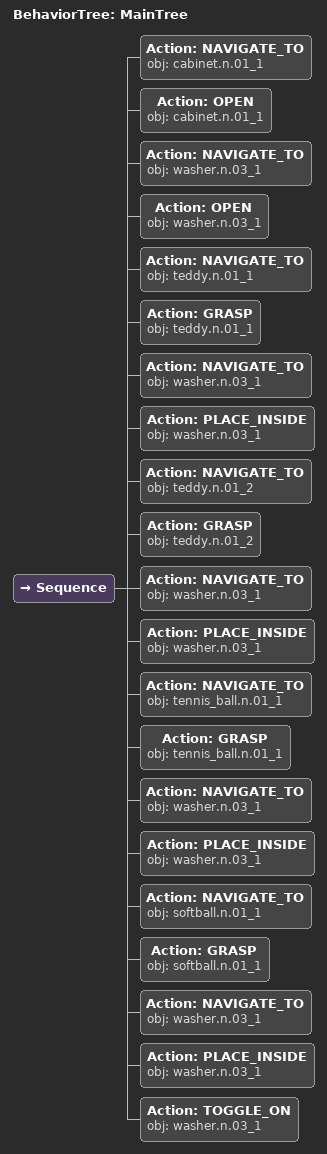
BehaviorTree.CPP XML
<root main_tree_to_execute="MainTree">
  <BehaviorTree ID="MainTree">
    <Sequence>
      <Action ID="NAVIGATE_TO" obj="cabinet.n.01_1"/>
      <Action ID="OPEN" obj="cabinet.n.01_1"/>
      <Action ID="NAVIGATE_TO" obj="washer.n.03_1"/>
      <Action ID="OPEN" obj="washer.n.03_1"/>
      <Action ID="NAVIGATE_TO" obj="teddy.n.01_1"/>
      <Action ID="GRASP" obj="teddy.n.01_1"/>
      <Action ID="NAVIGATE_TO" obj="washer.n.03_1"/>
      <Action ID="PLACE_INSIDE" obj="washer.n.03_1"/>
      <Action ID="NAVIGATE_TO" obj="teddy.n.01_2"/>
      <Action ID="GRASP" obj="teddy.n.01_2"/>
      <Action ID="NAVIGATE_TO" obj="washer.n.03_1"/>
      <Action ID="PLACE_INSIDE" obj="washer.n.03_1"/>
      <Action ID="NAVIGATE_TO" obj="tennis_ball.n.01_1"/>
      <Action ID="GRASP" obj="tennis_ball.n.01_1"/>
      <Action ID="NAVIGATE_TO" obj="washer.n.03_1"/>
      <Action ID="PLACE_INSIDE" obj="washer.n.03_1"/>
      <Action ID="NAVIGATE_TO" obj="softball.n.01_1"/>
      <Action ID="GRASP" obj="softball.n.01_1"/>
      <Action ID="NAVIGATE_TO" obj="washer.n.03_1"/>
      <Action ID="PLACE_INSIDE" obj="washer.n.03_1"/>
      <Action ID="TOGGLE_ON" obj="washer.n.03_1"/>
    </Sequence>
  </BehaviorTree>
</root>
